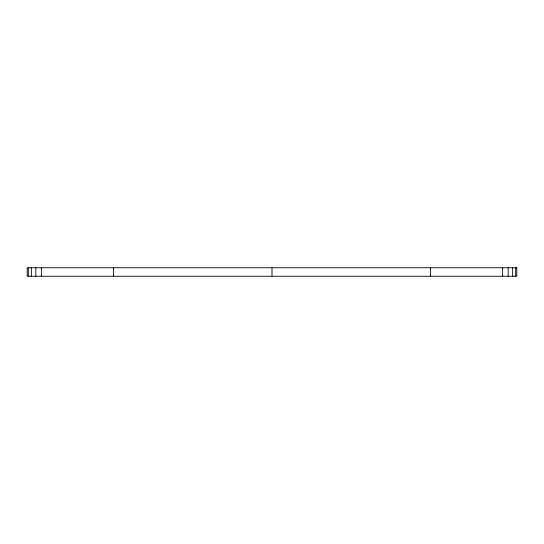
<?xml version="1.0" encoding="UTF-8"?>
<svg xmlns="http://www.w3.org/2000/svg" width="544" height="544" viewBox="0 0 544 544"><rect width="100%" height="100%" fill="white"/><g stroke="black" fill="none" stroke-linecap="round" stroke-linejoin="round"><path stroke-width="0.82" d="M515.685 267.757L515.685 276.243M512.652 267.757L512.652 276.243M508.157 267.757L508.157 276.243M502.649 267.757L502.649 276.243M430.569 267.757L430.569 276.243M272 267.757L272 276.243M113.431 267.757L113.431 276.243M41.351 267.757L41.351 276.243M35.843 267.757L35.843 276.243M31.348 267.757L31.348 276.243M28.315 267.757L28.315 276.243M516.8 267.757L27.2 267.757L27.2 276.243L516.8 276.243L516.8 267.757"/></g></svg>
